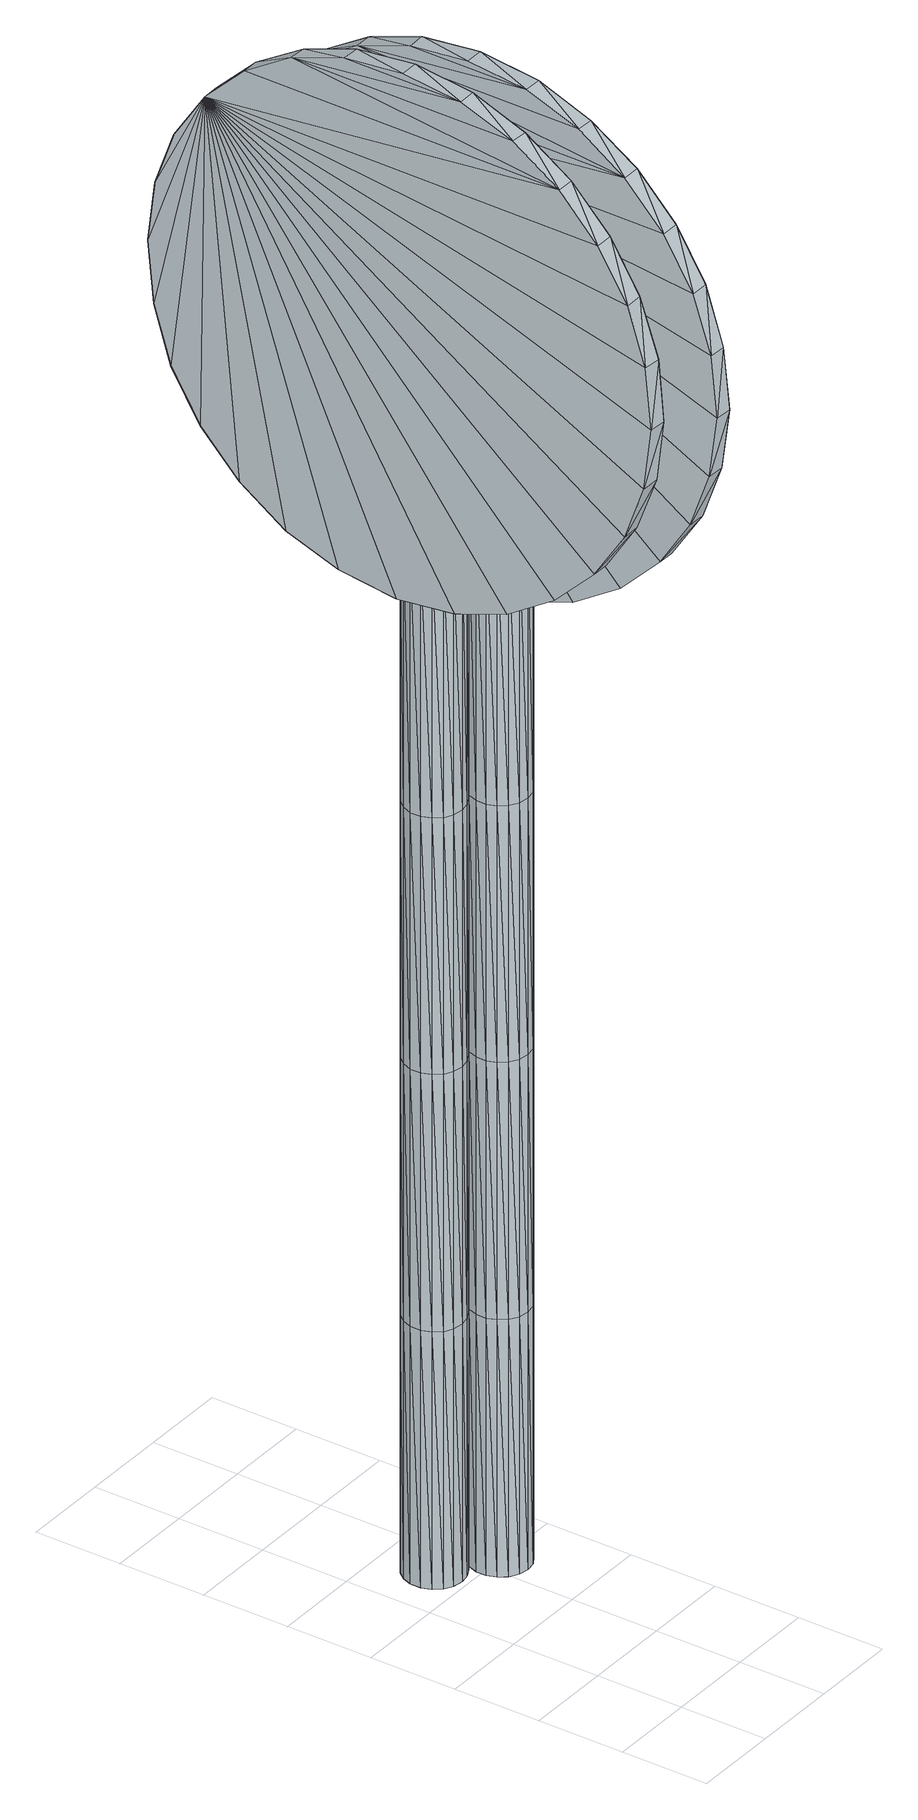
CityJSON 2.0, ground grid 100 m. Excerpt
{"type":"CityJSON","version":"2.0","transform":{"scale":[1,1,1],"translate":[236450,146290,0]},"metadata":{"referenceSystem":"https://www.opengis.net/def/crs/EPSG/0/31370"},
"CityObjects":{
"object1":{"type":"GenericCityObject","attributes":{"cluster":90,"mean_distance_to_centroid":0.0562,"new_centroid_x":236406.72,"new_centroid_y":146709.21,"mean_distance_to_camera":10.4,"H1":0,"H2":0,"Z_final":109.48,"cluster2":-1,"proj_x":236409.67,"proj_y":146704.69,"id_line":33368,"bearing_l":56.96,"distance":5.4,"orientation":"left","G_obj":236.96},"geometry":[{"type":"MultiSurface","lod":"2","boundaries":[[[0,1,2]],[[2,1,3]],[[3,1,4]],[[4,1,5]],[[5,1,6]],[[1,7,6]],[[1,8,7]],[[1,9,8]],[[1,10,9]],[[1,11,10]],[[1,12,11]],[[1,13,12]],[[1,14,13]],[[15,14,1]],[[16,15,1]],[[17,16,1]],[[18,17,1]],[[0,18,1]],[[19,20,0]],[[19,0,2]],[[21,19,2]],[[21,2,3]],[[21,3,22]],[[22,3,4]],[[22,4,23]],[[23,4,5]],[[23,5,24]],[[24,5,6]],[[24,6,25]],[[25,6,7]],[[25,7,26]],[[26,7,8]],[[26,8,27]],[[8,9,27]],[[27,9,28]],[[9,10,28]],[[10,29,28]],[[10,11,29]],[[11,30,29]],[[11,12,30]],[[30,12,31]],[[31,12,13]],[[31,13,32]],[[32,13,14]],[[32,14,33]],[[33,14,15]],[[33,15,34]],[[34,15,16]],[[34,16,35]],[[35,16,17]],[[36,35,17]],[[18,36,17]],[[20,36,18]],[[20,18,0]],[[37,38,20]],[[37,20,19]],[[39,37,19]],[[21,39,19]],[[39,21,40]],[[40,21,22]],[[40,22,41]],[[41,22,23]],[[41,23,42]],[[42,23,24]],[[42,24,43]],[[43,24,25]],[[43,25,44]],[[44,25,26]],[[26,45,44]],[[26,27,45]],[[27,46,45]],[[27,28,46]],[[28,47,46]],[[28,29,47]],[[47,29,48]],[[29,30,48]],[[48,30,49]],[[49,30,31]],[[49,31,50]],[[50,31,32]],[[50,32,51]],[[51,32,33]],[[51,33,52]],[[52,33,34]],[[52,34,53]],[[53,34,35]],[[54,53,35]],[[54,35,36]],[[38,54,36]],[[38,36,20]],[[55,56,38]],[[55,38,37]],[[57,55,37]],[[57,37,39]],[[57,39,58]],[[58,39,40]],[[58,40,59]],[[59,40,41]],[[59,41,60]],[[60,41,42]],[[60,42,61]],[[61,42,43]],[[61,43,62]],[[62,43,44]],[[44,63,62]],[[44,45,63]],[[45,64,63]],[[45,46,64]],[[46,65,64]],[[46,47,65]],[[47,66,65]],[[47,48,66]],[[66,48,67]],[[67,48,49]],[[67,49,68]],[[68,49,50]],[[68,50,69]],[[69,50,51]],[[69,51,70]],[[70,51,52]],[[70,52,71]],[[71,52,53]],[[72,71,53]],[[72,53,54]],[[56,72,54]],[[56,54,38]],[[73,74,56]],[[73,56,55]],[[75,73,55]],[[75,55,57]],[[75,57,76]],[[76,57,58]],[[76,58,77]],[[77,58,59]],[[77,59,78]],[[78,59,60]],[[78,60,79]],[[79,60,61]],[[79,61,80]],[[80,61,62]],[[62,81,80]],[[62,63,81]],[[63,82,81]],[[63,64,82]],[[64,83,82]],[[64,65,83]],[[65,84,83]],[[65,66,84]],[[84,66,85]],[[85,66,67]],[[85,67,86]],[[86,67,68]],[[86,68,87]],[[87,68,69]],[[87,69,88]],[[88,69,70]],[[88,70,89]],[[89,70,71]],[[90,89,71]],[[90,71,72]],[[74,90,72]],[[74,72,56]],[[91,92,74]],[[91,74,73]],[[93,91,73]],[[93,73,75]],[[93,75,94]],[[94,75,76]],[[94,76,95]],[[95,76,77]],[[95,77,96]],[[96,77,78]],[[96,78,97]],[[97,78,79]],[[97,79,98]],[[98,79,80]],[[80,99,98]],[[80,81,99]],[[81,100,99]],[[81,82,100]],[[82,101,100]],[[82,83,101]],[[83,102,101]],[[83,84,102]],[[102,84,103]],[[103,84,85]],[[103,85,104]],[[104,85,86]],[[104,86,105]],[[105,86,87]],[[105,87,106]],[[106,87,88]],[[106,88,107]],[[107,88,89]],[[108,107,89]],[[108,89,90]],[[92,108,90]],[[92,90,74]],[[92,91,109]],[[91,93,109]],[[93,94,109]],[[94,95,109]],[[95,96,109]],[[109,96,97]],[[109,97,98]],[[109,98,99]],[[109,99,100]],[[109,100,101]],[[109,101,102]],[[109,102,103]],[[109,103,104]],[[105,109,104]],[[106,109,105]],[[107,109,106]],[[108,109,107]],[[92,109,108]],[[110,111,112]],[[113,112,114]],[[115,112,113]],[[116,112,115]],[[117,112,116]],[[118,112,117]],[[119,112,118]],[[120,112,119]],[[121,112,120]],[[122,112,121]],[[122,123,112]],[[123,110,112]],[[111,124,112]],[[124,125,112]],[[125,126,112]],[[126,127,112]],[[127,128,112]],[[128,129,112]],[[129,130,112]],[[130,131,112]],[[112,131,132]],[[131,133,132]],[[131,134,133]],[[133,134,135]],[[133,135,136]],[[135,137,136]],[[133,136,138]],[[136,139,138]],[[136,137,139]],[[137,140,139]],[[137,135,140]],[[135,141,140]],[[135,134,141]],[[134,142,141]],[[134,131,142]],[[131,143,142]],[[131,130,143]],[[143,130,144]],[[144,130,129]],[[144,129,145]],[[145,129,128]],[[145,128,146]],[[146,127,147]],[[147,127,126]],[[147,126,148]],[[148,126,125]],[[148,125,149]],[[149,125,124]],[[150,149,124]],[[150,124,111]],[[151,150,111]],[[151,111,110]],[[152,151,110]],[[152,110,123]],[[146,128,127]],[[153,123,122]],[[154,153,122]],[[154,122,121]],[[155,154,121]],[[155,121,120]],[[156,155,120]],[[156,120,119]],[[157,156,119]],[[157,119,118]],[[157,118,158]],[[158,118,117]],[[158,117,159]],[[153,152,123]],[[159,117,116]],[[159,116,160]],[[160,116,115]],[[160,115,161]],[[161,115,113]],[[161,113,162]],[[162,113,114]],[[162,114,163]],[[163,114,112]],[[163,112,164]],[[164,112,132]],[[132,165,164]],[[132,133,165]],[[133,138,165]],[[138,139,140]],[[161,162,163]],[[160,161,163]],[[159,160,163]],[[158,159,163]],[[157,158,163]],[[156,157,163]],[[155,156,163]],[[154,155,163]],[[153,154,163]],[[153,163,152]],[[152,163,151]],[[151,163,150]],[[150,163,149]],[[149,163,148]],[[148,163,147]],[[147,163,146]],[[146,163,145]],[[145,163,144]],[[144,163,143]],[[143,163,142]],[[163,164,142]],[[142,164,165]],[[142,165,141]],[[165,140,141]],[[165,138,140]],[[166,167,168]],[[168,167,169]],[[170,168,169]],[[170,169,171]],[[170,171,172]],[[172,171,173]],[[172,173,174]],[[174,173,175]],[[174,175,176]],[[176,175,177]],[[176,177,178]],[[178,177,179]],[[178,179,180]],[[180,179,181]],[[180,181,182]],[[182,181,183]],[[182,183,184]],[[184,183,185]],[[184,185,186]],[[186,185,187]],[[186,187,188]],[[188,187,189]],[[188,189,190]],[[190,189,191]],[[192,190,191]],[[192,191,193]],[[194,192,193]],[[194,193,195]],[[196,194,195]],[[196,195,197]],[[198,196,197]],[[198,197,199]],[[200,198,199]],[[200,199,201]],[[202,200,201]],[[202,201,203]],[[204,202,203]],[[204,203,205]],[[206,204,205]],[[206,205,207]],[[208,206,207]],[[208,207,209]],[[210,208,209]],[[210,209,211]],[[212,210,211]],[[212,211,213]],[[214,212,213]],[[214,213,215]],[[216,214,215]],[[216,215,217]],[[216,217,218]],[[218,217,219]],[[218,219,220]],[[220,219,221]],[[220,221,222]],[[222,221,223]],[[222,223,224]],[[224,223,225]],[[224,225,226]],[[226,225,227]],[[226,227,228]],[[228,227,229]],[[228,229,230]],[[230,229,231]],[[230,231,232]],[[232,231,233]],[[232,233,234]],[[234,233,235]],[[234,235,236]],[[236,235,237]],[[238,236,237]],[[238,237,239]],[[238,239,240]],[[240,239,241]],[[241,242,240]],[[241,243,242]],[[242,243,244]],[[244,243,245]],[[244,245,246]],[[246,245,247]],[[246,247,248]],[[248,247,249]],[[248,249,250]],[[250,249,251]],[[250,251,252]],[[252,251,253]],[[252,253,254]],[[254,253,255]],[[254,255,256]],[[256,255,257]],[[256,257,258]],[[258,257,259]],[[258,259,260]],[[260,259,261]],[[260,261,262]],[[262,261,263]],[[262,263,264]],[[264,263,265]],[[264,265,266]],[[266,265,267]],[[267,268,266]],[[267,269,268]],[[269,270,268]],[[269,271,270]],[[271,272,270]],[[271,273,272]],[[273,274,272]],[[273,275,274]],[[275,276,274]],[[275,277,276]],[[277,278,276]],[[277,279,278]],[[279,280,278]],[[279,281,280]],[[281,282,280]],[[281,283,282]],[[283,284,282]],[[283,285,284]],[[285,286,284]],[[285,287,286]],[[287,288,286]],[[287,289,288]],[[288,289,290]],[[290,289,291]],[[290,291,292]],[[292,291,293]],[[292,293,294]],[[294,293,295]],[[294,295,296]],[[296,295,297]],[[296,297,298]],[[298,297,299]],[[298,299,300]],[[300,299,301]],[[300,301,302]],[[302,301,303]],[[302,303,304]],[[304,303,305]],[[304,305,306]],[[306,305,307]],[[306,307,308]],[[308,307,309]],[[308,309,310]],[[310,309,311]],[[310,311,312]],[[312,311,313]],[[313,166,312]],[[313,167,166]],[[169,167,313]],[[169,313,171]],[[171,313,311]],[[173,171,311]],[[173,311,309]],[[175,173,309]],[[175,309,307]],[[177,175,307]],[[177,307,305]],[[179,177,305]],[[179,305,303]],[[181,179,303]],[[181,303,301]],[[183,181,301]],[[183,301,299]],[[183,299,297]],[[185,183,297]],[[185,297,295]],[[187,185,295]],[[187,295,293]],[[187,293,291]],[[189,187,291]],[[189,291,289]],[[189,289,287]],[[189,287,285]],[[191,189,285]],[[191,285,283]],[[193,191,283]],[[195,193,283]],[[195,283,281]],[[197,195,281]],[[199,197,281]],[[201,199,281]],[[201,281,279]],[[203,201,279]],[[205,203,279]],[[205,279,277]],[[205,277,207]],[[207,277,209]],[[209,277,275]],[[209,275,211]],[[211,275,273]],[[211,273,213]],[[213,273,271]],[[213,271,215]],[[215,271,269]],[[215,269,217]],[[217,269,219]],[[219,269,267]],[[219,267,221]],[[221,267,265]],[[221,265,223]],[[223,265,263]],[[223,263,225]],[[225,263,261]],[[225,261,227]],[[227,261,259]],[[227,259,229]],[[229,259,257]],[[229,257,255]],[[229,255,231]],[[231,255,253]],[[231,253,233]],[[233,253,251]],[[233,251,235]],[[251,249,235]],[[235,249,247]],[[235,247,237]],[[247,245,237]],[[237,245,243]],[[237,243,239]],[[239,243,241]],[[238,240,242]],[[168,312,166]],[[170,312,168]],[[170,310,312]],[[172,310,170]],[[172,308,310]],[[174,308,172]],[[174,306,308]],[[176,306,174]],[[176,304,306]],[[178,304,176]],[[178,302,304]],[[180,302,178]],[[180,300,302]],[[182,300,180]],[[182,298,300]],[[182,296,298]],[[184,296,182]],[[184,294,296]],[[186,294,184]],[[186,292,294]],[[186,290,292]],[[188,290,186]],[[188,288,290]],[[188,286,288]],[[188,284,286]],[[190,284,188]],[[190,282,284]],[[192,282,190]],[[194,282,192]],[[194,280,282]],[[196,280,194]],[[198,280,196]],[[200,280,198]],[[200,278,280]],[[202,278,200]],[[204,278,202]],[[204,276,278]],[[204,206,276]],[[206,208,276]],[[208,274,276]],[[208,210,274]],[[210,272,274]],[[210,212,272]],[[212,270,272]],[[212,214,270]],[[214,268,270]],[[214,216,268]],[[216,218,268]],[[218,266,268]],[[218,220,266]],[[220,264,266]],[[220,222,264]],[[222,262,264]],[[222,224,262]],[[224,260,262]],[[224,226,260]],[[226,258,260]],[[226,228,258]],[[228,256,258]],[[228,254,256]],[[228,230,254]],[[230,252,254]],[[230,232,252]],[[232,250,252]],[[232,234,250]],[[250,234,248]],[[234,246,248]],[[234,236,246]],[[246,236,244]],[[236,242,244]],[[236,238,242]],[[314,315,316]],[[316,315,317]],[[318,316,317]],[[318,317,319]],[[318,319,320]],[[320,319,321]],[[320,321,322]],[[322,321,323]],[[322,323,324]],[[324,323,325]],[[324,325,326]],[[326,325,327]],[[326,327,328]],[[328,327,329]],[[328,329,330]],[[330,329,331]],[[330,331,332]],[[332,331,333]],[[332,333,334]],[[334,333,335]],[[334,335,336]],[[336,335,337]],[[336,337,338]],[[338,337,339]],[[340,338,339]],[[340,339,341]],[[342,340,341]],[[342,341,343]],[[344,342,343]],[[344,343,345]],[[346,344,345]],[[346,345,347]],[[348,346,347]],[[348,347,349]],[[350,348,349]],[[350,349,351]],[[352,350,351]],[[352,351,353]],[[354,352,353]],[[354,353,355]],[[356,354,355]],[[356,355,357]],[[358,356,357]],[[358,357,359]],[[360,358,359]],[[360,359,361]],[[362,360,361]],[[362,361,363]],[[364,362,363]],[[364,363,365]],[[364,365,366]],[[366,365,367]],[[366,367,368]],[[368,367,369]],[[368,369,370]],[[370,369,371]],[[370,371,372]],[[372,371,373]],[[372,373,374]],[[374,373,375]],[[374,375,376]],[[376,375,377]],[[376,377,378]],[[378,377,379]],[[378,379,380]],[[380,379,381]],[[380,381,382]],[[382,381,383]],[[382,383,384]],[[384,383,385]],[[386,384,385]],[[386,385,387]],[[386,387,388]],[[388,387,389]],[[389,390,388]],[[389,391,390]],[[390,391,392]],[[392,391,393]],[[392,393,394]],[[394,393,395]],[[394,395,396]],[[396,395,397]],[[396,397,398]],[[398,397,399]],[[398,399,400]],[[400,399,401]],[[400,401,402]],[[402,401,403]],[[402,403,404]],[[404,403,405]],[[404,405,406]],[[406,405,407]],[[406,407,408]],[[408,407,409]],[[408,409,410]],[[410,409,411]],[[410,411,412]],[[412,411,413]],[[412,413,414]],[[414,413,415]],[[415,416,414]],[[415,417,416]],[[417,418,416]],[[417,419,418]],[[419,420,418]],[[419,421,420]],[[421,422,420]],[[421,423,422]],[[423,424,422]],[[423,425,424]],[[425,426,424]],[[425,427,426]],[[427,428,426]],[[427,429,428]],[[429,430,428]],[[429,431,430]],[[431,432,430]],[[431,433,432]],[[433,434,432]],[[433,435,434]],[[435,436,434]],[[435,437,436]],[[436,437,438]],[[438,437,439]],[[438,439,440]],[[440,439,441]],[[440,441,442]],[[442,441,443]],[[442,443,444]],[[444,443,445]],[[444,445,446]],[[446,445,447]],[[446,447,448]],[[448,447,449]],[[448,449,450]],[[450,449,451]],[[450,451,452]],[[452,451,453]],[[452,453,454]],[[454,453,455]],[[454,455,456]],[[456,455,457]],[[456,457,458]],[[458,457,459]],[[458,459,460]],[[460,459,461]],[[461,314,460]],[[461,315,314]],[[317,315,461]],[[317,461,319]],[[319,461,459]],[[321,319,459]],[[321,459,457]],[[323,321,457]],[[323,457,455]],[[325,323,455]],[[325,455,453]],[[327,325,453]],[[327,453,451]],[[329,327,451]],[[329,451,449]],[[331,329,449]],[[331,449,447]],[[331,447,445]],[[333,331,445]],[[333,445,443]],[[335,333,443]],[[335,443,441]],[[335,441,439]],[[337,335,439]],[[337,439,437]],[[337,437,435]],[[337,435,433]],[[339,337,433]],[[339,433,431]],[[341,339,431]],[[343,341,431]],[[343,431,429]],[[345,343,429]],[[347,345,429]],[[349,347,429]],[[349,429,427]],[[351,349,427]],[[353,351,427]],[[353,427,425]],[[353,425,355]],[[355,425,357]],[[357,425,423]],[[357,423,359]],[[359,423,421]],[[359,421,361]],[[361,421,419]],[[361,419,363]],[[363,419,417]],[[363,417,365]],[[365,417,367]],[[367,417,415]],[[367,415,369]],[[369,415,413]],[[369,413,371]],[[371,413,411]],[[371,411,373]],[[373,411,409]],[[373,409,375]],[[375,409,407]],[[375,407,377]],[[377,407,405]],[[377,405,403]],[[377,403,379]],[[379,403,401]],[[379,401,381]],[[381,401,399]],[[381,399,383]],[[399,397,383]],[[383,397,395]],[[383,395,385]],[[395,393,385]],[[385,393,391]],[[385,391,387]],[[387,391,389]],[[386,388,390]],[[316,460,314]],[[318,460,316]],[[318,458,460]],[[320,458,318]],[[320,456,458]],[[322,456,320]],[[322,454,456]],[[324,454,322]],[[324,452,454]],[[326,452,324]],[[326,450,452]],[[328,450,326]],[[328,448,450]],[[330,448,328]],[[330,446,448]],[[330,444,446]],[[332,444,330]],[[332,442,444]],[[334,442,332]],[[334,440,442]],[[334,438,440]],[[336,438,334]],[[336,436,438]],[[336,434,436]],[[336,432,434]],[[338,432,336]],[[338,430,432]],[[340,430,338]],[[342,430,340]],[[342,428,430]],[[344,428,342]],[[346,428,344]],[[348,428,346]],[[348,426,428]],[[350,426,348]],[[352,426,350]],[[352,424,426]],[[352,354,424]],[[354,356,424]],[[356,422,424]],[[356,358,422]],[[358,420,422]],[[358,360,420]],[[360,418,420]],[[360,362,418]],[[362,416,418]],[[362,364,416]],[[364,366,416]],[[366,414,416]],[[366,368,414]],[[368,412,414]],[[368,370,412]],[[370,410,412]],[[370,372,410]],[[372,408,410]],[[372,374,408]],[[374,406,408]],[[374,376,406]],[[376,404,406]],[[376,402,404]],[[376,378,402]],[[378,400,402]],[[378,380,400]],[[380,398,400]],[[380,382,398]],[[398,382,396]],[[382,394,396]],[[382,384,394]],[[394,384,392]],[[384,390,392]],[[384,386,390]]]}]},
"object2":{"type":"GenericCityObject","attributes":{"cluster":96,"mean_distance_to_centroid":0.136,"new_centroid_x":236461.72,"new_centroid_y":146669.41,"mean_distance_to_camera":8.02,"H1":0,"H2":0,"Z_final":110.28,"cluster2":-1,"proj_x":236459.44,"proj_y":146670.56,"id_line":33894,"bearing_l":26.9,"distance":2.55,"orientation":"right","G_obj":26.9},"geometry":[{"type":"MultiSurface","lod":"2","boundaries":[[[462,463,464]],[[464,463,465]],[[465,463,466]],[[466,463,467]],[[467,463,468]],[[463,469,468]],[[463,470,469]],[[463,471,470]],[[463,472,471]],[[463,473,472]],[[463,474,473]],[[463,475,474]],[[463,476,475]],[[477,476,463]],[[478,477,463]],[[479,478,463]],[[480,479,463]],[[462,480,463]],[[481,482,462]],[[481,462,464]],[[483,481,464]],[[483,464,465]],[[483,465,484]],[[484,465,466]],[[484,466,485]],[[485,466,467]],[[485,467,486]],[[486,467,468]],[[486,468,487]],[[487,468,469]],[[487,469,488]],[[488,469,470]],[[488,470,489]],[[470,471,489]],[[489,471,490]],[[471,472,490]],[[472,491,490]],[[472,473,491]],[[473,492,491]],[[473,474,492]],[[492,474,493]],[[493,474,475]],[[493,475,494]],[[494,475,476]],[[494,476,495]],[[495,476,477]],[[495,477,496]],[[496,477,478]],[[496,478,497]],[[497,478,479]],[[498,497,479]],[[480,498,479]],[[482,498,480]],[[482,480,462]],[[499,500,482]],[[499,482,481]],[[501,499,481]],[[483,501,481]],[[501,483,502]],[[502,483,484]],[[502,484,503]],[[503,484,485]],[[503,485,504]],[[504,485,486]],[[504,486,505]],[[505,486,487]],[[505,487,506]],[[506,487,488]],[[488,507,506]],[[488,489,507]],[[489,508,507]],[[489,490,508]],[[490,509,508]],[[490,491,509]],[[509,491,510]],[[491,492,510]],[[510,492,511]],[[511,492,493]],[[511,493,512]],[[512,493,494]],[[512,494,513]],[[513,494,495]],[[513,495,514]],[[514,495,496]],[[514,496,515]],[[515,496,497]],[[516,515,497]],[[516,497,498]],[[500,516,498]],[[500,498,482]],[[517,518,500]],[[517,500,499]],[[519,517,499]],[[519,499,501]],[[519,501,520]],[[520,501,502]],[[520,502,521]],[[521,502,503]],[[521,503,522]],[[522,503,504]],[[522,504,523]],[[523,504,505]],[[523,505,524]],[[524,505,506]],[[506,525,524]],[[506,507,525]],[[507,526,525]],[[507,508,526]],[[508,527,526]],[[508,509,527]],[[509,528,527]],[[509,510,528]],[[528,510,529]],[[529,510,511]],[[529,511,530]],[[530,511,512]],[[530,512,531]],[[531,512,513]],[[531,513,532]],[[532,513,514]],[[532,514,533]],[[533,514,515]],[[534,533,515]],[[534,515,516]],[[518,534,516]],[[518,516,500]],[[535,536,518]],[[535,518,517]],[[537,535,517]],[[537,517,519]],[[537,519,538]],[[538,519,520]],[[538,520,539]],[[539,520,521]],[[539,521,540]],[[540,521,522]],[[540,522,541]],[[541,522,523]],[[541,523,542]],[[542,523,524]],[[524,543,542]],[[524,525,543]],[[525,544,543]],[[525,526,544]],[[526,545,544]],[[526,527,545]],[[527,546,545]],[[527,528,546]],[[546,528,547]],[[547,528,529]],[[547,529,548]],[[548,529,530]],[[548,530,549]],[[549,530,531]],[[549,531,550]],[[550,531,532]],[[550,532,551]],[[551,532,533]],[[552,551,533]],[[552,533,534]],[[536,552,534]],[[536,534,518]],[[553,554,536]],[[553,536,535]],[[555,553,535]],[[555,535,537]],[[555,537,556]],[[556,537,538]],[[556,538,557]],[[557,538,539]],[[557,539,558]],[[558,539,540]],[[558,540,559]],[[559,540,541]],[[559,541,560]],[[560,541,542]],[[542,561,560]],[[542,543,561]],[[543,562,561]],[[543,544,562]],[[544,563,562]],[[544,545,563]],[[545,564,563]],[[545,546,564]],[[564,546,565]],[[565,546,547]],[[565,547,566]],[[566,547,548]],[[566,548,567]],[[567,548,549]],[[567,549,568]],[[568,549,550]],[[568,550,569]],[[569,550,551]],[[570,569,551]],[[570,551,552]],[[554,570,552]],[[554,552,536]],[[554,553,571]],[[553,555,571]],[[555,556,571]],[[556,557,571]],[[557,558,571]],[[571,558,559]],[[571,559,560]],[[571,560,561]],[[571,561,562]],[[571,562,563]],[[571,563,564]],[[571,564,565]],[[571,565,566]],[[567,571,566]],[[568,571,567]],[[569,571,568]],[[570,571,569]],[[554,571,570]],[[572,573,574]],[[575,574,576]],[[577,574,575]],[[578,574,577]],[[579,574,578]],[[580,574,579]],[[581,574,580]],[[582,574,581]],[[583,574,582]],[[584,574,583]],[[584,585,574]],[[585,572,574]],[[573,586,574]],[[586,587,574]],[[587,588,574]],[[588,589,574]],[[589,590,574]],[[590,591,574]],[[591,592,574]],[[592,593,574]],[[574,593,594]],[[593,595,594]],[[593,596,595]],[[595,596,597]],[[595,597,598]],[[597,599,598]],[[595,598,600]],[[598,601,600]],[[598,599,601]],[[599,602,601]],[[599,597,602]],[[597,603,602]],[[597,596,603]],[[596,604,603]],[[596,593,604]],[[593,605,604]],[[593,592,605]],[[605,592,606]],[[606,592,591]],[[606,591,607]],[[607,591,590]],[[607,590,608]],[[608,589,609]],[[609,589,588]],[[609,588,610]],[[610,588,587]],[[610,587,611]],[[611,587,586]],[[612,611,586]],[[612,586,573]],[[613,612,573]],[[613,573,572]],[[614,613,572]],[[614,572,585]],[[608,590,589]],[[615,585,584]],[[616,615,584]],[[616,584,583]],[[617,616,583]],[[617,583,582]],[[618,617,582]],[[618,582,581]],[[619,618,581]],[[619,581,580]],[[619,580,620]],[[620,580,579]],[[620,579,621]],[[615,614,585]],[[621,579,578]],[[621,578,622]],[[622,578,577]],[[622,577,623]],[[623,577,575]],[[623,575,624]],[[624,575,576]],[[624,576,625]],[[625,576,574]],[[625,574,626]],[[626,574,594]],[[594,627,626]],[[594,595,627]],[[595,600,627]],[[600,601,602]],[[623,624,625]],[[622,623,625]],[[621,622,625]],[[620,621,625]],[[619,620,625]],[[618,619,625]],[[617,618,625]],[[616,617,625]],[[615,616,625]],[[615,625,614]],[[614,625,613]],[[613,625,612]],[[612,625,611]],[[611,625,610]],[[610,625,609]],[[609,625,608]],[[608,625,607]],[[607,625,606]],[[606,625,605]],[[605,625,604]],[[625,626,604]],[[604,626,627]],[[604,627,603]],[[627,602,603]],[[627,600,602]],[[628,629,630]],[[630,629,631]],[[632,630,631]],[[632,631,633]],[[632,633,634]],[[634,633,635]],[[634,635,636]],[[636,635,637]],[[636,637,638]],[[638,637,639]],[[638,639,640]],[[640,639,641]],[[640,641,642]],[[642,641,643]],[[642,643,644]],[[644,643,645]],[[644,645,646]],[[646,645,647]],[[646,647,648]],[[648,647,649]],[[648,649,650]],[[650,649,651]],[[650,651,652]],[[652,651,653]],[[654,652,653]],[[654,653,655]],[[656,654,655]],[[656,655,657]],[[658,656,657]],[[658,657,659]],[[660,658,659]],[[660,659,661]],[[662,660,661]],[[662,661,663]],[[664,662,663]],[[664,663,665]],[[666,664,665]],[[666,665,667]],[[668,666,667]],[[668,667,669]],[[670,668,669]],[[670,669,671]],[[672,670,671]],[[672,671,673]],[[674,672,673]],[[674,673,675]],[[676,674,675]],[[676,675,677]],[[678,676,677]],[[678,677,679]],[[678,679,680]],[[680,679,681]],[[680,681,682]],[[682,681,683]],[[682,683,684]],[[684,683,685]],[[684,685,686]],[[686,685,687]],[[686,687,688]],[[688,687,689]],[[688,689,690]],[[690,689,691]],[[690,691,692]],[[692,691,693]],[[692,693,694]],[[694,693,695]],[[694,695,696]],[[696,695,697]],[[696,697,698]],[[698,697,699]],[[698,699,700]],[[700,699,701]],[[702,700,701]],[[702,701,703]],[[702,703,704]],[[704,703,705]],[[705,706,704]],[[705,707,706]],[[706,707,708]],[[708,707,709]],[[708,709,710]],[[710,709,711]],[[710,711,712]],[[712,711,713]],[[712,713,714]],[[714,713,715]],[[714,715,716]],[[716,715,717]],[[716,717,718]],[[718,717,719]],[[718,719,720]],[[720,719,721]],[[720,721,722]],[[722,721,723]],[[722,723,724]],[[724,723,725]],[[724,725,726]],[[726,725,727]],[[726,727,728]],[[728,727,729]],[[728,729,730]],[[730,729,731]],[[731,732,730]],[[731,733,732]],[[733,734,732]],[[733,735,734]],[[735,736,734]],[[735,737,736]],[[737,738,736]],[[737,739,738]],[[739,740,738]],[[739,741,740]],[[741,742,740]],[[741,743,742]],[[743,744,742]],[[743,745,744]],[[745,746,744]],[[745,747,746]],[[747,748,746]],[[747,749,748]],[[749,750,748]],[[749,751,750]],[[751,752,750]],[[751,753,752]],[[752,753,754]],[[754,753,755]],[[754,755,756]],[[756,755,757]],[[756,757,758]],[[758,757,759]],[[758,759,760]],[[760,759,761]],[[760,761,762]],[[762,761,763]],[[762,763,764]],[[764,763,765]],[[764,765,766]],[[766,765,767]],[[766,767,768]],[[768,767,769]],[[768,769,770]],[[770,769,771]],[[770,771,772]],[[772,771,773]],[[772,773,774]],[[774,773,775]],[[774,775,776]],[[776,775,777]],[[777,628,776]],[[777,629,628]],[[631,629,777]],[[631,777,633]],[[633,777,775]],[[635,633,775]],[[635,775,773]],[[637,635,773]],[[637,773,771]],[[639,637,771]],[[639,771,769]],[[641,639,769]],[[641,769,767]],[[643,641,767]],[[643,767,765]],[[645,643,765]],[[645,765,763]],[[645,763,761]],[[647,645,761]],[[647,761,759]],[[649,647,759]],[[649,759,757]],[[649,757,755]],[[651,649,755]],[[651,755,753]],[[651,753,751]],[[651,751,749]],[[653,651,749]],[[653,749,747]],[[655,653,747]],[[657,655,747]],[[657,747,745]],[[659,657,745]],[[661,659,745]],[[663,661,745]],[[663,745,743]],[[665,663,743]],[[667,665,743]],[[667,743,741]],[[667,741,669]],[[669,741,671]],[[671,741,739]],[[671,739,673]],[[673,739,737]],[[673,737,675]],[[675,737,735]],[[675,735,677]],[[677,735,733]],[[677,733,679]],[[679,733,681]],[[681,733,731]],[[681,731,683]],[[683,731,685]],[[685,731,729]],[[685,729,687]],[[687,729,727]],[[687,727,689]],[[689,727,725]],[[689,725,691]],[[691,725,723]],[[691,723,693]],[[693,723,721]],[[693,721,719]],[[693,719,695]],[[695,719,717]],[[695,717,697]],[[697,717,715]],[[697,715,699]],[[715,713,699]],[[699,713,711]],[[699,711,701]],[[711,709,701]],[[701,709,707]],[[701,707,703]],[[703,707,705]],[[702,704,706]],[[630,776,628]],[[632,776,630]],[[632,774,776]],[[634,774,632]],[[634,772,774]],[[636,772,634]],[[636,770,772]],[[638,770,636]],[[638,768,770]],[[640,768,638]],[[640,766,768]],[[642,766,640]],[[642,764,766]],[[644,764,642]],[[644,762,764]],[[644,760,762]],[[646,760,644]],[[646,758,760]],[[648,758,646]],[[648,756,758]],[[648,754,756]],[[650,754,648]],[[650,752,754]],[[650,750,752]],[[650,748,750]],[[652,748,650]],[[652,746,748]],[[654,746,652]],[[656,746,654]],[[656,744,746]],[[658,744,656]],[[660,744,658]],[[662,744,660]],[[662,742,744]],[[664,742,662]],[[666,742,664]],[[666,740,742]],[[666,668,740]],[[668,670,740]],[[670,738,740]],[[670,672,738]],[[672,736,738]],[[672,674,736]],[[674,734,736]],[[674,676,734]],[[676,732,734]],[[676,678,732]],[[678,680,732]],[[680,730,732]],[[680,682,730]],[[682,684,730]],[[684,728,730]],[[684,686,728]],[[686,726,728]],[[686,688,726]],[[688,724,726]],[[688,690,724]],[[690,722,724]],[[690,692,722]],[[692,720,722]],[[692,718,720]],[[692,694,718]],[[694,716,718]],[[694,696,716]],[[696,714,716]],[[696,698,714]],[[714,698,712]],[[698,710,712]],[[698,700,710]],[[710,700,708]],[[700,706,708]],[[700,702,706]],[[778,779,780]],[[780,779,781]],[[782,780,781]],[[782,781,783]],[[782,783,784]],[[784,783,785]],[[784,785,786]],[[786,785,787]],[[786,787,788]],[[788,787,789]],[[788,789,790]],[[790,789,791]],[[790,791,792]],[[792,791,793]],[[792,793,794]],[[794,793,795]],[[794,795,796]],[[796,795,797]],[[796,797,798]],[[798,797,799]],[[798,799,800]],[[800,799,801]],[[800,801,802]],[[802,801,803]],[[804,802,803]],[[804,803,805]],[[806,804,805]],[[806,805,807]],[[808,806,807]],[[808,807,809]],[[810,808,809]],[[810,809,811]],[[812,810,811]],[[812,811,813]],[[814,812,813]],[[814,813,815]],[[816,814,815]],[[816,815,817]],[[818,816,817]],[[818,817,819]],[[820,818,819]],[[820,819,821]],[[822,820,821]],[[822,821,823]],[[824,822,823]],[[824,823,825]],[[826,824,825]],[[826,825,827]],[[828,826,827]],[[828,827,829]],[[828,829,830]],[[830,829,831]],[[830,831,832]],[[832,831,833]],[[832,833,834]],[[834,833,835]],[[834,835,836]],[[836,835,837]],[[836,837,838]],[[838,837,839]],[[838,839,840]],[[840,839,841]],[[840,841,842]],[[842,841,843]],[[842,843,844]],[[844,843,845]],[[844,845,846]],[[846,845,847]],[[846,847,848]],[[848,847,849]],[[848,849,850]],[[850,849,851]],[[852,850,851]],[[852,851,853]],[[852,853,854]],[[854,853,855]],[[855,856,854]],[[855,857,856]],[[856,857,858]],[[858,857,859]],[[858,859,860]],[[860,859,861]],[[860,861,862]],[[862,861,863]],[[862,863,864]],[[864,863,865]],[[864,865,866]],[[866,865,867]],[[866,867,868]],[[868,867,869]],[[868,869,870]],[[870,869,871]],[[870,871,872]],[[872,871,873]],[[872,873,874]],[[874,873,875]],[[874,875,876]],[[876,875,877]],[[876,877,878]],[[878,877,879]],[[878,879,880]],[[880,879,881]],[[881,882,880]],[[881,883,882]],[[883,884,882]],[[883,885,884]],[[885,886,884]],[[885,887,886]],[[887,888,886]],[[887,889,888]],[[889,890,888]],[[889,891,890]],[[891,892,890]],[[891,893,892]],[[893,894,892]],[[893,895,894]],[[895,896,894]],[[895,897,896]],[[897,898,896]],[[897,899,898]],[[899,900,898]],[[899,901,900]],[[901,902,900]],[[901,903,902]],[[902,903,904]],[[904,903,905]],[[904,905,906]],[[906,905,907]],[[906,907,908]],[[908,907,909]],[[908,909,910]],[[910,909,911]],[[910,911,912]],[[912,911,913]],[[912,913,914]],[[914,913,915]],[[914,915,916]],[[916,915,917]],[[916,917,918]],[[918,917,919]],[[918,919,920]],[[920,919,921]],[[920,921,922]],[[922,921,923]],[[922,923,924]],[[924,923,925]],[[924,925,926]],[[926,925,927]],[[927,778,926]],[[927,779,778]],[[781,779,927]],[[781,927,783]],[[783,927,925]],[[785,783,925]],[[785,925,923]],[[787,785,923]],[[787,923,921]],[[789,787,921]],[[789,921,919]],[[791,789,919]],[[791,919,917]],[[793,791,917]],[[793,917,915]],[[795,793,915]],[[795,915,913]],[[795,913,911]],[[797,795,911]],[[797,911,909]],[[799,797,909]],[[799,909,907]],[[799,907,905]],[[801,799,905]],[[801,905,903]],[[801,903,901]],[[801,901,899]],[[803,801,899]],[[803,899,897]],[[805,803,897]],[[807,805,897]],[[807,897,895]],[[809,807,895]],[[811,809,895]],[[813,811,895]],[[813,895,893]],[[815,813,893]],[[817,815,893]],[[817,893,891]],[[817,891,819]],[[819,891,821]],[[821,891,889]],[[821,889,823]],[[823,889,887]],[[823,887,825]],[[825,887,885]],[[825,885,827]],[[827,885,883]],[[827,883,829]],[[829,883,831]],[[831,883,881]],[[831,881,833]],[[833,881,835]],[[835,881,879]],[[835,879,837]],[[837,879,877]],[[837,877,839]],[[839,877,875]],[[839,875,841]],[[841,875,873]],[[841,873,843]],[[843,873,871]],[[843,871,869]],[[843,869,845]],[[845,869,867]],[[845,867,847]],[[847,867,865]],[[847,865,849]],[[865,863,849]],[[849,863,861]],[[849,861,851]],[[861,859,851]],[[851,859,857]],[[851,857,853]],[[853,857,855]],[[852,854,856]],[[780,926,778]],[[782,926,780]],[[782,924,926]],[[784,924,782]],[[784,922,924]],[[786,922,784]],[[786,920,922]],[[788,920,786]],[[788,918,920]],[[790,918,788]],[[790,916,918]],[[792,916,790]],[[792,914,916]],[[794,914,792]],[[794,912,914]],[[794,910,912]],[[796,910,794]],[[796,908,910]],[[798,908,796]],[[798,906,908]],[[798,904,906]],[[800,904,798]],[[800,902,904]],[[800,900,902]],[[800,898,900]],[[802,898,800]],[[802,896,898]],[[804,896,802]],[[806,896,804]],[[806,894,896]],[[808,894,806]],[[810,894,808]],[[812,894,810]],[[812,892,894]],[[814,892,812]],[[816,892,814]],[[816,890,892]],[[816,818,890]],[[818,820,890]],[[820,888,890]],[[820,822,888]],[[822,886,888]],[[822,824,886]],[[824,884,886]],[[824,826,884]],[[826,882,884]],[[826,828,882]],[[828,830,882]],[[830,880,882]],[[830,832,880]],[[832,834,880]],[[834,878,880]],[[834,836,878]],[[836,876,878]],[[836,838,876]],[[838,874,876]],[[838,840,874]],[[840,872,874]],[[840,842,872]],[[842,870,872]],[[842,868,870]],[[842,844,868]],[[844,866,868]],[[844,846,866]],[[846,864,866]],[[846,848,864]],[[864,848,862]],[[848,860,862]],[[848,850,860]],[[860,850,858]],[[850,856,858]],[[850,852,856]]]}]}
},
"vertices":[
[66,374,2],[66,340,2],[77,372,2],[87,366,2],[95,357,2],[99,346,2],[99,334,2],[95,323,2],[87,314,2],[77,309,2],[66,307,2],[54,309,2],[44,314,2],[37,323,2],[33,334,2],[33,346,2],[37,357,2],[44,366,2],[54,372,2],[77,372,300],[66,374,300],[87,366,300],[95,357,300],[99,346,300],[99,334,300],[95,323,300],[87,314,300],[77,309,300],[66,307,300],[54,309,300],[44,314,300],[37,323,300],[33,334,300],[33,346,300],[37,357,300],[44,366,300],[54,372,300],[77,372,598],[66,374,598],[87,366,598],[95,357,598],[99,346,598],[99,334,598],[95,323,598],[87,314,598],[77,309,598],[66,307,598],[54,309,598],[44,314,598],[37,323,598],[33,334,598],[33,346,598],[37,357,598],[44,366,598],[54,372,598],[77,372,895],[66,374,895],[87,366,895],[95,357,895],[99,346,895],[99,334,895],[95,323,895],[87,314,895],[77,309,895],[66,307,895],[54,309,895],[44,314,895],[37,323,895],[33,334,895],[33,346,895],[37,357,895],[44,366,895],[54,372,895],[77,372,1193],[66,374,1193],[87,366,1193],[95,357,1193],[99,346,1193],[99,334,1193],[95,323,1193],[87,314,1193],[77,309,1193],[66,307,1193],[54,309,1193],[44,314,1193],[37,323,1193],[33,334,1193],[33,346,1193],[37,357,1193],[44,366,1193],[54,372,1193],[77,372,1491],[66,374,1491],[87,366,1491],[95,357,1491],[99,346,1491],[99,334,1491],[95,323,1491],[87,314,1491],[77,309,1491],[66,307,1491],[54,309,1491],[44,314,1491],[37,323,1491],[33,334,1491],[33,346,1491],[37,357,1491],[44,366,1491],[54,372,1491],[66,340,1491],[30,214,1185],[31,158,1221],[40,582,1645],[38,640,1525],[39,618,1589],[37,648,1456],[36,640,1387],[34,618,1324],[33,582,1268],[32,535,1221],[31,479,1185],[31,416,1162],[30,346,1154],[30,277,1162],[31,111,1268],[32,75,1324],[33,52,1387],[35,45,1456],[36,52,1525],[37,75,1589],[38,111,1645],[39,158,1692],[40,535,1692],[41,479,1727],[40,214,1727],[41,277,1750],[41,416,1750],[41,346,1758],[20,416,1750],[20,346,1758],[20,277,1750],[19,214,1728],[18,158,1692],[17,111,1645],[16,75,1589],[15,53,1526],[14,45,1457],[12,53,1387],[11,75,1324],[11,111,1268],[10,158,1221],[9,214,1185],[9,277,1163],[9,346,1155],[10,416,1163],[10,479,1185],[11,535,1221],[12,582,1268],[13,618,1324],[15,640,1387],[16,648,1457],[17,640,1526],[18,618,1589],[19,582,1645],[20,535,1692],[20,479,1728],[23,450,1304],[23,450,1265],[56,450,1304],[56,450,1265],[56,431,1304],[56,431,1265],[78,423,1304],[78,423,1265],[82,421,1304],[82,421,1265],[85,420,1304],[85,420,1265],[89,418,1304],[89,418,1265],[92,416,1304],[92,416,1265],[95,414,1304],[95,414,1265],[98,412,1304],[98,412,1265],[101,410,1304],[101,410,1265],[111,402,1304],[111,402,1265],[114,400,1304],[114,400,1265],[117,397,1304],[117,397,1265],[118,394,1304],[118,394,1265],[120,391,1304],[120,391,1265],[121,388,1304],[121,388,1265],[122,384,1304],[122,384,1265],[122,381,1304],[122,381,1265],[121,346,1304],[121,346,1265],[119,327,1304],[119,327,1265],[118,322,1304],[118,322,1265],[116,317,1304],[116,317,1265],[114,313,1304],[114,313,1265],[111,308,1304],[111,308,1265],[108,305,1304],[108,305,1265],[104,301,1304],[104,301,1265],[100,298,1304],[100,298,1265],[95,296,1304],[95,296,1265],[91,293,1304],[91,293,1265],[86,292,1304],[86,292,1265],[81,290,1304],[81,290,1265],[75,289,1304],[75,289,1265],[70,288,1304],[70,288,1265],[65,288,1304],[65,288,1265],[53,288,1304],[53,288,1265],[51,263,1304],[51,263,1265],[22,262,1304],[22,262,1265],[23,293,1304],[23,293,1265],[43,307,1304],[43,307,1265],[59,306,1304],[59,306,1265],[63,306,1304],[63,306,1265],[66,306,1304],[66,306,1265],[69,306,1304],[69,306,1265],[73,307,1304],[73,307,1265],[76,307,1304],[76,307,1265],[79,308,1304],[79,308,1265],[83,309,1304],[83,309,1265],[86,310,1304],[86,310,1265],[88,312,1304],[88,312,1265],[91,314,1304],[91,314,1265],[92,316,1304],[92,316,1265],[94,319,1304],[94,319,1265],[95,321,1304],[95,321,1265],[96,324,1304],[96,324,1265],[98,344,1304],[98,344,1265],[97,381,1304],[97,381,1265],[97,383,1304],[97,383,1265],[97,385,1304],[97,385,1265],[96,387,1304],[96,387,1265],[95,389,1304],[95,389,1265],[93,391,1304],[93,391,1265],[91,392,1304],[91,392,1265],[90,394,1304],[90,394,1265],[89,394,1304],[89,394,1265],[87,395,1304],[87,395,1265],[85,396,1304],[85,396,1265],[83,397,1304],[83,397,1265],[80,398,1304],[80,398,1265],[78,398,1304],[78,398,1265],[76,399,1304],[76,399,1265],[73,399,1304],[73,399,1265],[52,403,1304],[52,403,1265],[28,417,1304],[28,417,1265],[31,450,1473],[31,450,1434],[64,450,1473],[64,450,1434],[64,431,1473],[64,431,1434],[86,423,1473],[86,423,1434],[90,421,1473],[90,421,1434],[93,420,1473],[93,420,1434],[97,418,1473],[97,418,1434],[100,416,1473],[100,416,1434],[103,414,1473],[103,414,1434],[106,412,1473],[106,412,1434],[110,410,1473],[110,410,1434],[119,402,1473],[119,402,1434],[122,400,1473],[122,400,1434],[125,397,1473],[125,397,1434],[127,394,1473],[127,394,1434],[128,391,1473],[128,391,1434],[129,388,1473],[129,388,1434],[130,384,1473],[130,384,1434],[130,381,1473],[130,381,1434],[129,346,1473],[129,346,1434],[127,327,1473],[127,327,1434],[126,322,1473],[126,322,1434],[124,317,1473],[124,317,1434],[122,313,1473],[122,313,1434],[119,308,1473],[119,308,1434],[116,305,1473],[116,305,1434],[113,301,1473],[113,301,1434],[108,298,1473],[108,298,1434],[103,296,1473],[103,296,1434],[99,293,1473],[99,293,1434],[94,292,1473],[94,292,1434],[89,290,1473],[89,290,1434],[84,289,1473],[84,289,1434],[78,288,1473],[78,288,1434],[73,288,1473],[73,288,1434],[61,288,1473],[61,288,1434],[59,263,1473],[59,263,1434],[30,262,1473],[30,262,1434],[31,293,1473],[31,293,1434],[51,307,1473],[51,307,1434],[67,306,1473],[67,306,1434],[71,306,1473],[71,306,1434],[74,306,1473],[74,306,1434],[77,306,1473],[77,306,1434],[81,307,1473],[81,307,1434],[84,307,1473],[84,307,1434],[87,308,1473],[87,308,1434],[91,309,1473],[91,309,1434],[94,310,1473],[94,310,1434],[96,312,1473],[96,312,1434],[99,314,1473],[99,314,1434],[100,316,1473],[100,316,1434],[102,319,1473],[102,319,1434],[103,321,1473],[103,321,1434],[104,324,1473],[104,324,1434],[106,344,1473],[106,344,1434],[105,381,1473],[105,381,1434],[105,383,1473],[105,383,1434],[105,385,1473],[105,385,1434],[104,387,1473],[104,387,1434],[103,389,1473],[103,389,1434],[101,391,1473],[101,391,1434],[99,392,1473],[99,392,1434],[98,394,1473],[98,394,1434],[97,394,1473],[97,394,1434],[95,395,1473],[95,395,1434],[93,396,1473],[93,396,1434],[91,397,1473],[91,397,1434],[88,398,1473],[88,398,1434],[86,398,1473],[86,398,1434],[84,399,1473],[84,399,1434],[81,399,1473],[81,399,1434],[60,403,1473],[60,403,1434],[36,417,1473],[36,417,1434],
[121,334,2],[121,300,2],[132,332,2],[142,326,2],[150,317,2],[154,306,2],[154,294,2],[150,284,2],[142,275,2],[132,269,2],[121,267,2],[109,269,2],[99,275,2],[92,284,2],[88,294,2],[88,306,2],[92,317,2],[99,326,2],[109,332,2],[132,332,300],[121,334,300],[142,326,300],[150,317,300],[154,306,300],[154,294,300],[150,284,300],[142,275,300],[132,269,300],[121,267,300],[109,269,300],[99,275,300],[92,284,300],[88,294,300],[88,306,300],[92,317,300],[99,326,300],[109,332,300],[132,332,598],[121,334,598],[142,326,598],[150,317,598],[154,306,598],[154,294,598],[150,284,598],[142,275,598],[132,269,598],[121,267,598],[109,269,598],[99,275,598],[92,284,598],[88,294,598],[88,306,598],[92,317,598],[99,326,598],[109,332,598],[132,332,895],[121,334,895],[142,326,895],[150,317,895],[154,306,895],[154,294,895],[150,284,895],[142,275,895],[132,269,895],[121,267,895],[109,269,895],[99,275,895],[92,284,895],[88,294,895],[88,306,895],[92,317,895],[99,326,895],[109,332,895],[132,332,1193],[121,334,1193],[142,326,1193],[150,317,1193],[154,306,1193],[154,294,1193],[150,284,1193],[142,275,1193],[132,269,1193],[121,267,1193],[109,269,1193],[99,275,1193],[92,284,1193],[88,294,1193],[88,306,1193],[92,317,1193],[99,326,1193],[109,332,1193],[132,332,1491],[121,334,1491],[142,326,1491],[150,317,1491],[154,306,1491],[154,294,1491],[150,284,1491],[142,275,1491],[132,269,1491],[121,267,1491],[109,269,1491],[99,275,1491],[92,284,1491],[88,294,1491],[88,306,1491],[92,317,1491],[99,326,1491],[109,332,1491],[121,300,1491],[85,174,1185],[86,118,1221],[95,542,1645],[93,600,1525],[94,578,1589],[92,608,1456],[91,601,1387],[89,578,1324],[88,542,1268],[87,495,1221],[86,439,1185],[86,376,1162],[85,307,1154],[85,237,1162],[86,71,1268],[87,35,1324],[88,13,1387],[90,5,1456],[91,13,1525],[92,35,1589],[93,71,1645],[94,118,1692],[95,495,1692],[96,439,1727],[95,174,1727],[96,237,1750],[96,376,1750],[96,307,1758],[75,376,1750],[75,307,1758],[75,237,1750],[74,174,1728],[73,118,1692],[72,71,1645],[71,35,1589],[70,13,1526],[69,5,1457],[67,13,1387],[66,35,1324],[66,71,1268],[65,118,1221],[64,174,1185],[64,238,1163],[64,307,1155],[65,376,1163],[65,439,1185],[66,495,1221],[67,542,1268],[68,578,1324],[70,601,1387],[71,609,1457],[72,601,1526],[73,578,1589],[74,542,1645],[75,495,1692],[75,439,1728],[78,411,1304],[78,411,1265],[111,410,1304],[111,410,1265],[111,391,1304],[111,391,1265],[133,383,1304],[133,383,1265],[137,381,1304],[137,381,1265],[140,380,1304],[140,380,1265],[144,378,1304],[144,378,1265],[147,376,1304],[147,376,1265],[150,374,1304],[150,374,1265],[153,372,1304],[153,372,1265],[156,370,1304],[156,370,1265],[166,362,1304],[166,362,1265],[169,360,1304],[169,360,1265],[172,357,1304],[172,357,1265],[173,354,1304],[173,354,1265],[175,351,1304],[175,351,1265],[176,348,1304],[176,348,1265],[177,344,1304],[177,344,1265],[177,341,1304],[177,341,1265],[176,306,1304],[176,306,1265],[174,287,1304],[174,287,1265],[173,282,1304],[173,282,1265],[171,277,1304],[171,277,1265],[169,273,1304],[169,273,1265],[166,269,1304],[166,269,1265],[163,265,1304],[163,265,1265],[159,261,1304],[159,261,1265],[155,259,1304],[155,259,1265],[155,258,1304],[155,258,1265],[150,256,1304],[150,256,1265],[146,254,1304],[146,254,1265],[141,252,1304],[141,252,1265],[136,250,1304],[136,250,1265],[130,249,1304],[130,249,1265],[125,249,1304],[125,249,1265],[120,248,1304],[120,248,1265],[108,248,1304],[108,248,1265],[106,223,1304],[106,223,1265],[77,222,1304],[77,222,1265],[78,253,1304],[78,253,1265],[98,267,1304],[98,267,1265],[114,266,1304],[114,266,1265],[118,266,1304],[118,266,1265],[121,266,1304],[121,266,1265],[124,266,1304],[124,266,1265],[128,267,1304],[128,267,1265],[131,267,1304],[131,267,1265],[134,268,1304],[134,268,1265],[138,269,1304],[138,269,1265],[141,270,1304],[141,270,1265],[143,272,1304],[143,272,1265],[146,274,1304],[146,274,1265],[147,276,1304],[147,276,1265],[149,279,1304],[149,279,1265],[150,282,1304],[150,282,1265],[151,285,1304],[151,285,1265],[153,304,1304],[153,304,1265],[152,341,1304],[152,341,1265],[152,343,1304],[152,343,1265],[152,345,1304],[152,345,1265],[151,347,1304],[151,347,1265],[150,349,1304],[150,349,1265],[148,351,1304],[148,351,1265],[146,353,1304],[146,353,1265],[145,354,1304],[145,354,1265],[144,354,1304],[144,354,1265],[142,355,1304],[142,355,1265],[140,356,1304],[140,356,1265],[138,357,1304],[138,357,1265],[135,358,1304],[135,358,1265],[133,359,1304],[133,359,1265],[131,359,1304],[131,359,1265],[128,360,1304],[128,360,1265],[107,364,1304],[107,364,1265],[83,377,1304],[83,377,1265],[86,411,1473],[86,411,1434],[119,410,1473],[119,410,1434],[119,391,1473],[119,391,1434],[141,383,1473],[141,383,1434],[145,381,1473],[145,381,1434],[148,380,1473],[148,380,1434],[152,378,1473],[152,378,1434],[155,376,1473],[155,376,1434],[158,374,1473],[158,374,1434],[161,372,1473],[161,372,1434],[165,370,1473],[165,370,1434],[174,362,1473],[174,362,1434],[177,360,1473],[177,360,1434],[180,357,1473],[180,357,1434],[182,354,1473],[182,354,1434],[183,351,1473],[183,351,1434],[184,348,1473],[184,348,1434],[185,344,1473],[185,344,1434],[185,341,1473],[185,341,1434],[184,306,1473],[184,306,1434],[182,287,1473],[182,287,1434],[181,282,1473],[181,282,1434],[179,277,1473],[179,277,1434],[177,273,1473],[177,273,1434],[174,269,1473],[174,269,1434],[171,265,1473],[171,265,1434],[168,261,1473],[168,261,1434],[163,259,1473],[163,259,1434],[163,258,1473],[163,258,1434],[158,256,1473],[158,256,1434],[154,254,1473],[154,254,1434],[149,252,1473],[149,252,1434],[144,250,1473],[144,250,1434],[139,249,1473],[139,249,1434],[133,249,1473],[133,249,1434],[128,248,1473],[128,248,1434],[116,248,1473],[116,248,1434],[114,223,1473],[114,223,1434],[85,222,1473],[85,222,1434],[86,253,1473],[86,253,1434],[106,267,1473],[106,267,1434],[122,266,1473],[122,266,1434],[126,266,1473],[126,266,1434],[129,266,1473],[129,266,1434],[132,266,1473],[132,266,1434],[136,267,1473],[136,267,1434],[139,267,1473],[139,267,1434],[142,268,1473],[142,268,1434],[146,269,1473],[146,269,1434],[149,270,1473],[149,270,1434],[151,272,1473],[151,272,1434],[154,274,1473],[154,274,1434],[155,276,1473],[155,276,1434],[157,279,1473],[157,279,1434],[158,282,1473],[158,282,1434],[159,285,1473],[159,285,1434],[161,304,1473],[161,304,1434],[160,341,1473],[160,341,1434],[160,343,1473],[160,343,1434],[160,345,1473],[160,345,1434],[159,347,1473],[159,347,1434],[158,349,1473],[158,349,1434],[156,351,1473],[156,351,1434],[154,353,1473],[154,353,1434],[153,354,1473],[153,354,1434],[152,354,1473],[152,354,1434],[150,355,1473],[150,355,1434],[148,356,1473],[148,356,1434],[146,357,1473],[146,357,1434],[143,358,1473],[143,358,1434],[141,359,1473],[141,359,1434],[139,359,1473],[139,359,1434],[136,360,1473],[136,360,1434],[115,364,1473],[115,364,1434],[91,377,1473],[91,377,1434]
]}
